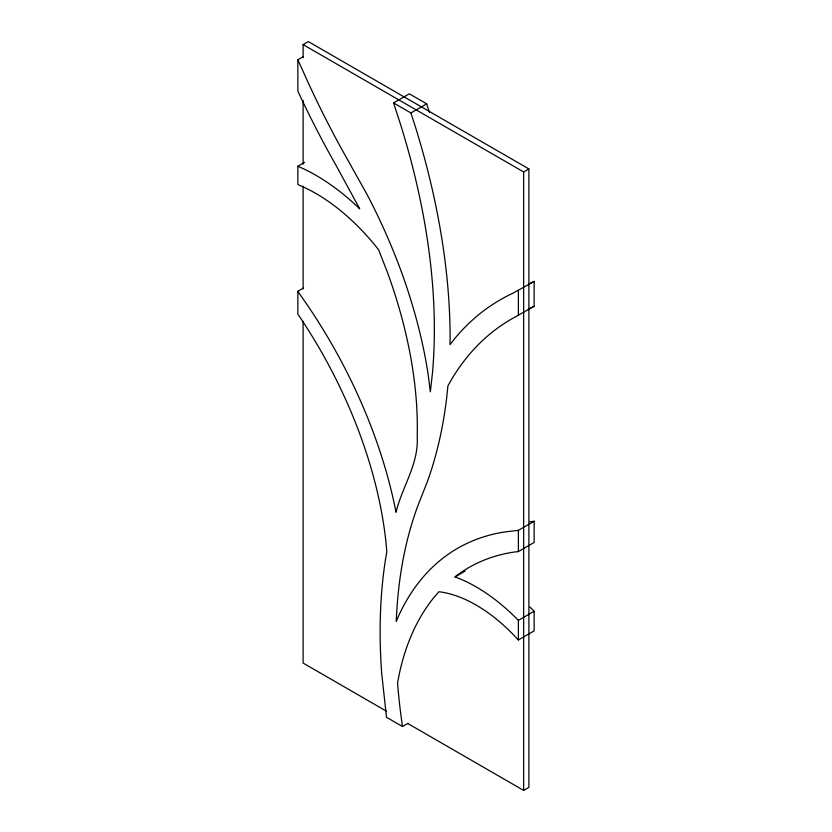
<?xml version="1.0" encoding="UTF-8"?>
<svg xmlns="http://www.w3.org/2000/svg" width="832" height="832" viewBox="0 0 832 832"><rect width="100%" height="100%" fill="white"/><g stroke="black" fill="none" stroke-linecap="round" stroke-linejoin="round"><path stroke-width="1.25" d="M529.932 607.069A166.13 95.919 60 0 1 533.582 610.698L534.144 611.281L534.144 630.864L518.388 639.964L518.388 620.381L517.826 619.798A166.13 95.919 60 0 0 456.789 577.554L455.031 576.909L457.579 574.912A364.582 210.496 60 0 1 514.322 552.042L518.388 551.574L534.144 542.474L534.144 521.258L530.088 521.726M303.108 57.616L303.108 44.626L308.35 41.6L528.892 168.927L528.892 787.374L523.65 790.4L407.753 723.486M303.482 288.049L297.856 291.304L302.515 298.095A350.678 202.467 60 0 1 394.794 506.168L396.001 512.304C402.168 486.678 418.954 463.767 417.206 436.55A358.519 206.991 60 0 0 387.265 271.866L378.602 249.756L374.098 244.14A172.879 99.809 60 0 0 298.948 185.037L297.856 184.548L297.856 166.254L304.689 169.333A195.156 112.674 60 0 1 359.705 208.832L336.534 166.244A606.986 350.438 60 0 1 300.622 97.084L297.856 91.135L297.856 59.779L303.482 56.524M297.856 59.779L304.283 73.975A585.052 337.782 60 0 0 347.818 160.066L366.943 194.272A380.817 219.866 60 0 1 428.095 374.067L430.331 391.83L432.432 373.35A563.347 325.25 60 0 0 400.816 125.289L393.578 102.918L409.323 93.829L426.66 103.834L429.416 112.351M297.856 166.254L304.606 162.354M393.578 102.918L410.904 112.934L426.66 103.834M303.108 44.626L523.65 171.954L528.892 168.927M410.904 112.934L415.23 126.308A585.53 338.062 60 0 1 450.102 336.502L450.008 344.594L455.042 338.208A484.9 279.958 60 0 1 513.115 293.124L534.144 281.403L534.144 306.259L515.84 316.628A462.613 267.093 60 0 0 452.14 378.466L447.928 385.819L446.482 399.443A585.811 338.218 60 0 1 426.826 483.07L418.818 503.287A541.31 312.52 60 0 0 396.323 619.788L396.282 621.358L398.674 615.774A386.87 223.361 60 0 1 505.97 531.794L518.388 530.358L534.144 521.258M455.031 576.909L465.161 571.064M518.388 620.381L534.144 611.281M297.856 291.304L297.856 314.163L299.697 316.846A328.401 189.602 60 0 1 386.038 542.911L386.828 551.606L385.434 559.874A563.586 325.385 60 0 0 381.763 674.149L386.516 717.298L402.511 726.534L408.127 723.278M528.871 284.024L534.144 281.403M532.438 307.102L534.144 306.259M386.381 711.142L303.108 663.073L303.108 321.37M518.388 639.964L515.351 636.802A143.853 83.054 60 0 0 439.962 591.843L438.974 591.729L435.011 596.19A364.582 210.496 60 0 0 399.183 674.43L397.561 682.885L398.351 692.224A542.693 313.331 60 0 0 402.272 724.849L402.511 726.534M523.65 171.954L523.65 790.4M518.388 290.493L518.388 315.349M518.388 530.358L518.388 551.574M303.108 100.495L303.108 164.154M303.108 186.243L303.108 288.881M528.31 309.338A462.613 267.093 60 0 1 531.586 307.528"/></g></svg>
